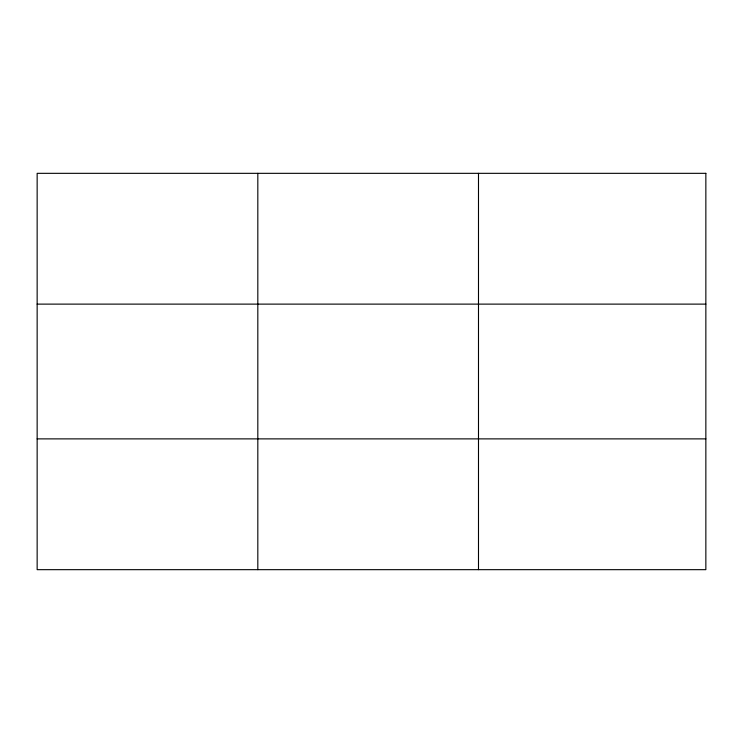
<?xml version="1.0" encoding="UTF-8"?>
<svg xmlns="http://www.w3.org/2000/svg" width="743" height="743" viewBox="0 0 743 743"><rect width="100%" height="100%" fill="white"/><g stroke="black" fill="none" stroke-linecap="round" stroke-linejoin="round"><path stroke-width="1.11" d="M257.821 173.333L257.821 569.667M478.492 173.333L478.492 569.667M37.15 304.119L705.85 304.119M37.15 438.881L705.85 438.881M705.85 173.333L705.85 569.667L37.15 569.667L37.15 173.333L705.85 173.333"/></g></svg>
